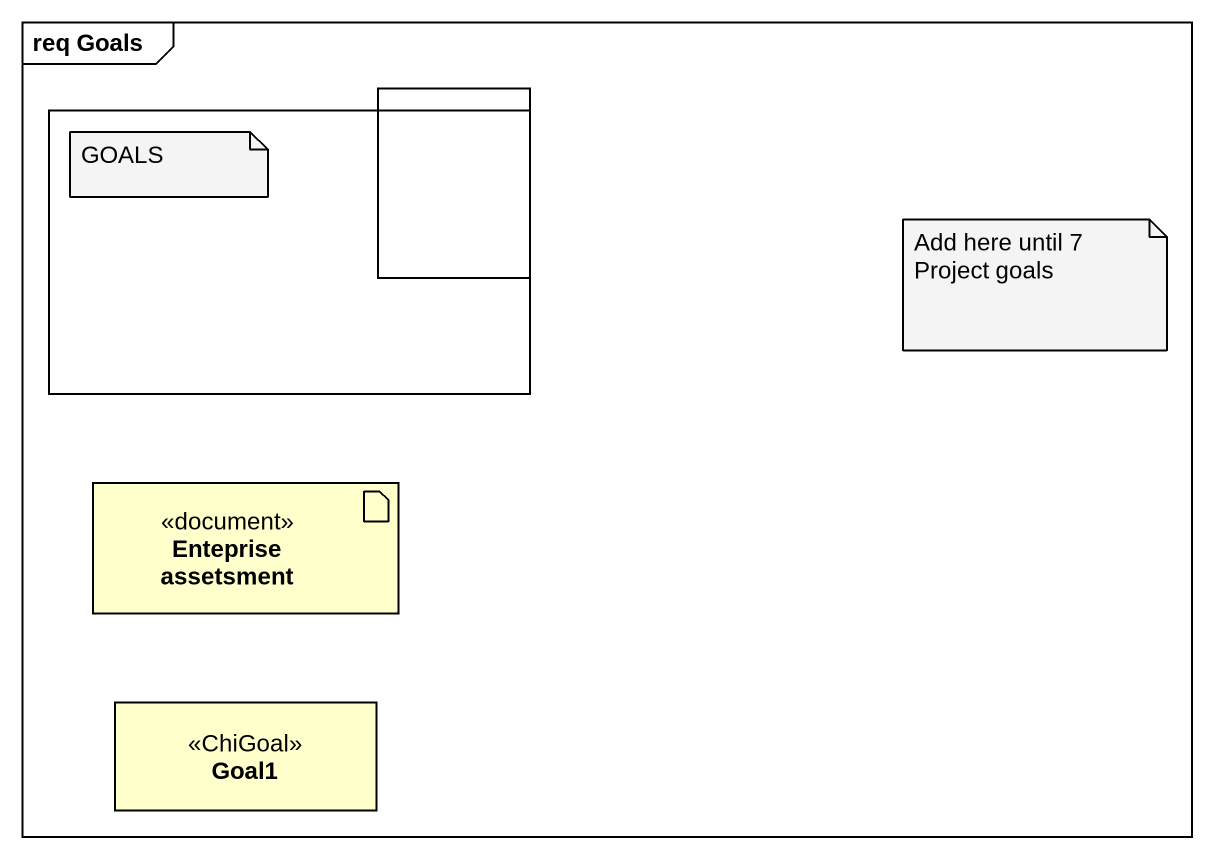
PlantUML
@startuml
mainframe req Goals
allowmixing
hide circle
hide empty members
rectangle " " as rectangle1
rectangle " " as rectangle2
artifact "Enteprise assetsment" as Enteprise_assetsment <<document>>
class Goal1 <<ChiGoal>>
note as N1
  GOALS
end note
note as N2
  Add here until 7 Project goals
end note
@enduml
